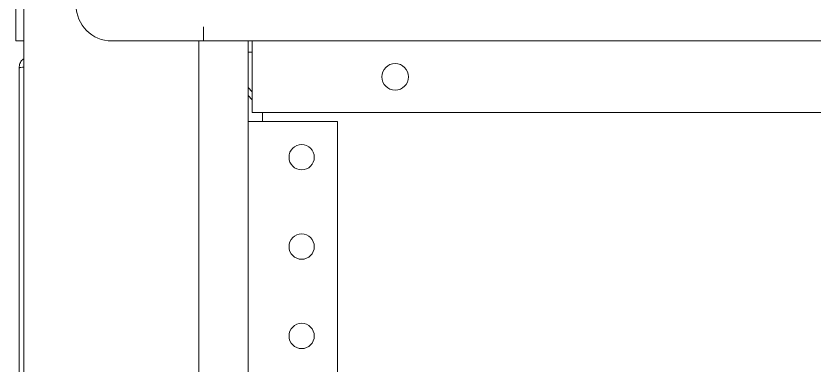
# Model space of a CAD drawing. Header units: inches. Extents: x 29 to 2254, y 8 to 2046.
# Drawn here: x 29.01 to 34.2, y 44.22 to 46.49 of the extents above; entities that cross this region are included whole.
import ezdxf

# ---------------------------------------------------------------- set-up
doc = ezdxf.new("R2010")
doc.units = ezdxf.units.IN
doc.header["$MEASUREMENT"] = 0

msp = doc.modelspace()

# ---------------------------------------------------------------- linework, layer by layer
at = {"color": 7, "linetype": 'Continuous', "lineweight": 18}
for p, q in [((29.0612, 47.6448), (29.0612, 14.712)), ((29.0092, 46.3235), (29.0092, 46.5556)), ((30.2272, 46.3235), (30.2272, 46.4163)), ((29.0612, 46.3235), (29.0092, 46.3235)), ((30.2272, 46.3235), (29.6321, 46.3235)), ((30.1984, 46.3235), (30.1984, 16.0334)), ((48.5057, 46.3235), (30.2272, 46.3235)), ((30.5178, 46.3235), (30.5178, 16.0334)), ((30.5453, 46.3235), (30.5453, 46.2826)), ((30.5453, 45.9521), (30.5453, 46.2826)), ((30.5178, 46.2511), (30.5453, 46.2511)), ((29.0291, 16.1076), (29.0291, 46.1493)), ((30.5453, 45.9941), (30.5178, 46.0216)), ((30.5178, 45.9699), (30.5453, 45.9424)), ((30.5453, 45.8593), (30.5453, 45.9521)), ((48.1876, 45.8593), (30.5453, 45.8593)), ((30.5453, 45.8593), (30.5453, 45.8584)), ((30.5453, 45.8584), (38.6701, 45.8584)), ((30.6107, 45.8584), (30.6107, 45.8008)), ((30.7035, 45.8008), (30.5178, 45.8008)), ((31.0981, 45.8008), (30.7035, 45.8008)), ((31.0981, 45.8008), (31.0981, 44.1638))]:
    msp.add_line(p, q, dxfattribs=at)
for centre, radius in [((31.4737, 46.0905), 0.0868), ((31.4737, 46.0905), 0.0866), ((30.866, 45.5687), 0.0822), ((30.866, 44.9884), 0.0822), ((30.866, 44.4082), 0.0822)]:
    msp.add_circle(centre, radius, dxfattribs=at)
msp.add_arc((29.6321, 46.5556), 0.2321, 180, 270, dxfattribs=at)
for points, knots in [([(29.0612, 46.2087), (29.0576, 46.2066), (29.0457, 46.1995), (29.0327, 46.1782), (29.0303, 46.1589), (29.0291, 46.1493)], [0, 0, 0, 0, 0.1757486, 0.5878686, 1, 1, 1, 1]), ([(29.0612, 46.2087), (29.0576, 46.2066), (29.0457, 46.1995), (29.0327, 46.1782), (29.0303, 46.1589), (29.0291, 46.1493)], [0, 0, 0, 0, 0.1757486, 0.5878686, 1, 1, 1, 1]), ([(29.0291, 46.1493), (29.0303, 46.1499), (29.0327, 46.151), (29.0457, 46.1523), (29.0576, 46.1531), (29.0612, 46.1534)], [0, 0, 0, 0, 0.412127, 0.82425, 1, 1, 1, 1]), ([(29.0291, 46.1493), (29.0303, 46.1499), (29.0327, 46.151), (29.0457, 46.1523), (29.0576, 46.1531), (29.0612, 46.1534)], [0, 0, 0, 0, 0.412127, 0.82425, 1, 1, 1, 1])]:
    msp.add_open_spline(points, degree=3, knots=knots, dxfattribs=at)

doc.saveas('drawing.dxf')
